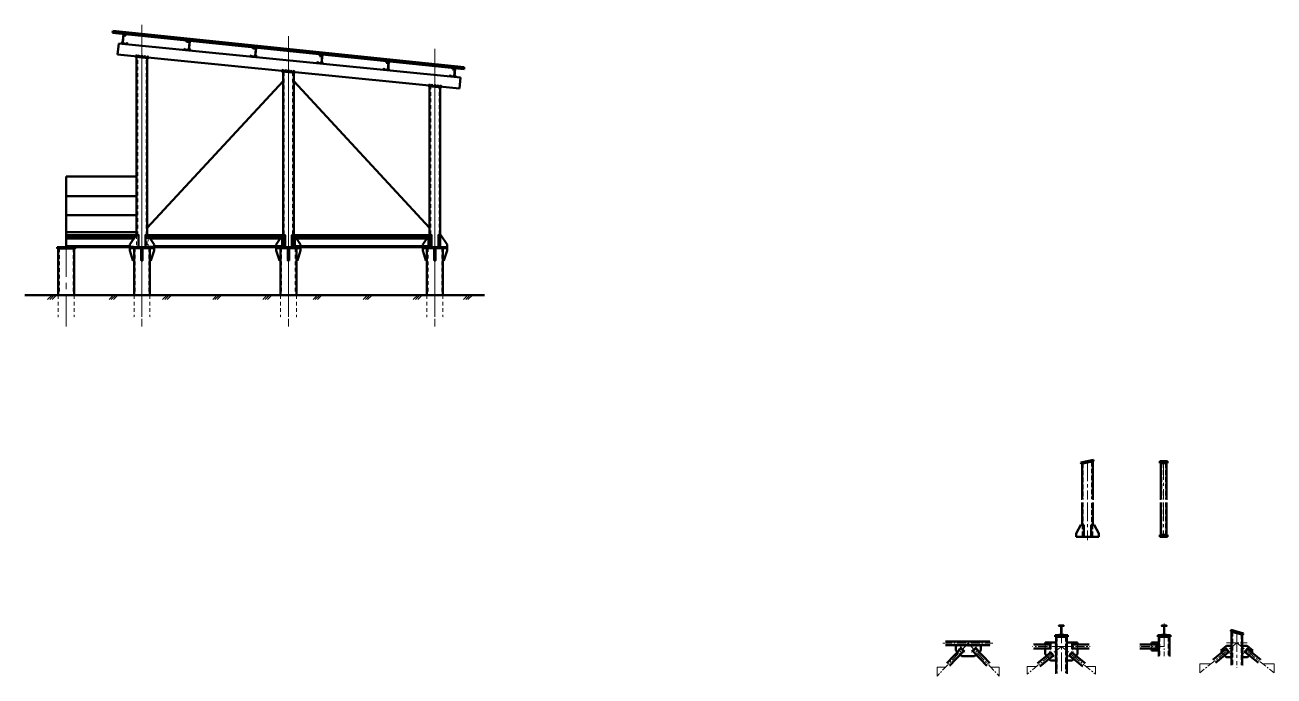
# Model space of a CAD drawing. Header units: millimetres. Extents: x -15843 to 52186, y -12703 to 19750.
# Drawn here: x 26605 to 52186, y 3792 to 17131 of the extents above; entities that cross this region are included whole.
import ezdxf

# ---------------------------------------------------------------- set-up
doc = ezdxf.new("R2010")
doc.units = ezdxf.units.MM
for name, pattern in [('JIS_02_0.7', [1.35, 0.75, -0.6]), ('невидимая', [9.525, 6.35, -3.175]), ('осевая', [50.8, 31.75, -6.35, 6.35, -6.35]), ('осевая2', [28.575, 19.05, -3.175, 3.175, -3.175])]:
    doc.linetypes.add(name, pattern=pattern)
for name, color, linetype, lineweight in [('АС Колонны', 7, 'Continuous', 20), ('АС_Оформление', 7, 'Continuous', 20), ('АС_Сваи', 7, 'Continuous', 20)]:
    doc.layers.add(name, color=color, linetype=linetype, lineweight=lineweight)

# ---------------------------------------------------------------- blocks, each defined once
blk = doc.blocks.new('*U3')
at = {"color": 0, "linetype": 'ByBlock', "lineweight": -2}
blk.add_lwpolyline([(76, 0, 0.365767), (73, 4), (13, 14, -0.365767), (5, 23), (5, 177, -0.365767), (13, 186), (73, 196, 0.365767), (76, 200), (0, 200), (0, 0)], format="xyb", close=True, dxfattribs=at)
blk = doc.blocks.new('*U4')
at = {"color": 0, "linetype": 'ByBlock', "lineweight": -2}
blk.add_lwpolyline([(70, 0, 0.359625), (67, 3), (12, 14, -0.359625), (5, 23), (5, 157, -0.359625), (12, 166), (67, 177, 0.359625), (70, 180), (0, 180), (0, 0)], format="xyb", close=True, dxfattribs=at)
blk = doc.blocks.new('*U151')
at = {"color": 0, "linetype": 'ByBlock', "lineweight": -2}
blk.add_lwpolyline([(0, 200), (50, 200), (50, 191.5), (14.8, 191.5, 0.4142136), (2.8, 179.5), (2.8, 20.5, 0.4142136), (14.8, 8.5), (50, 8.5), (50, 0), (5, 0), (-50, 0), (-50, 8.5), (-14.8, 8.5, 0.4142136), (-2.8, 20.5), (-2.8, 179.5, 0.4142136), (-14.8, 191.5), (-50, 191.5), (-50, 200)], format="xyb", close=True, dxfattribs=at)

msp = doc.modelspace()

# ---------------------------------------------------------------- linework, layer by layer
at = {"layer": 'АС Колонны', "color": 7, "lineweight": 50}
for p, q in [((48232, 8167), (48486, 8221)), ((48492, 8191), (48238, 8138)), ((48475, 7405), (48475, 8188)), ((48486, 8221), (48492, 8191)), ((49845, 8195), (49845, 8155)), ((49845, 8195), (50005, 8195)), ((50005, 8195), (50005, 8155)), ((48232, 8167), (48238, 8138)), ((48256, 7405), (48256, 8142)), ((49845, 8155), (50005, 8155)), ((49868, 8155), (49868, 7405)), ((49981, 8155), (49981, 7405)), ((48256, 6893), (48256, 7348)), ((48475, 6893), (48475, 7348)), ((49868, 7348), (49868, 6682)), ((49981, 7348), (49981, 6682)), ((48135, 6709), (48229, 6893)), ((48135, 6643), (48135, 6709)), ((48292, 6893), (48229, 6893)), ((48292, 6893), (48248, 6893)), ((48292, 6643), (48292, 6893)), ((48439, 6643), (48439, 6893)), ((48439, 6893), (48501, 6893)), ((48595, 6709), (48501, 6893)), ((48595, 6643), (48595, 6709)), ((49845, 6682), (50005, 6682)), ((49845, 6643), (49845, 6682)), ((50005, 6643), (50005, 6682)), ((48135, 6643), (48595, 6643)), ((50005, 6643), (49845, 6643)), ((47701, 4627), (47961, 4627)), ((47701, 4627), (47701, 4597)), ((47961, 4627), (47961, 4597)), ((50066, 4627), (49806, 4627)), ((49806, 4627), (49806, 4597)), ((50066, 4627), (50066, 4597)), ((51309, 4736), (51300, 4707)), ((51550, 4634), (51300, 4707)), ((51309, 4736), (51558, 4662)), ((51315, 4011), (51315, 4703)), ((51534, 4010), (51534, 4638)), ((51558, 4662), (51550, 4634)), ((45924, 4502), (45455, 4502)), ((45924, 4422), (45455, 4422)), ((45770, 4359), (45483, 4056)), ((45668, 4317), (45668, 4422)), ((45843, 4290), (45756, 4373)), ((45849, 4296), (45762, 4379)), ((45924, 4502), (46366, 4502)), ((45924, 4422), (46366, 4422)), ((45999, 4296), (46086, 4379)), ((46005, 4290), (46092, 4373)), ((46180, 4317), (46180, 4422)), ((47601, 4437), (47261, 4437)), ((47601, 4357), (47261, 4357)), ((47721, 4477), (47501, 4477)), ((47501, 4437), (47501, 4477)), ((47601, 4451), (47601, 4343)), ((47607, 4451), (47607, 4343)), ((47961, 4597), (47701, 4597)), ((47721, 3837), (47721, 4597)), ((47940, 3837), (47940, 4597)), ((47940, 4477), (48160, 4477)), ((48054, 4451), (48054, 4343)), ((48060, 4451), (48060, 4343)), ((48060, 4437), (48400, 4437)), ((48060, 4357), (48400, 4357)), ((48160, 4437), (48160, 4477)), ((49777, 4437), (49437, 4437)), ((49777, 4357), (49437, 4357)), ((49826, 4477), (49677, 4477)), ((49677, 4437), (49677, 4477)), ((49677, 4357), (49677, 4317)), ((49777, 4337), (49777, 4457)), ((49786, 4337), (49786, 4457)), ((49806, 4597), (50066, 4597)), ((49826, 4194), (49826, 4597)), ((50045, 4194), (50045, 4597)), ((51211, 4410), (51095, 4314)), ((51265, 4265), (51190, 4359)), ((51273, 4272), (51198, 4365)), ((51315, 4410), (51211, 4410)), ((51534, 4410), (51639, 4410)), ((51576, 4272), (51652, 4365)), ((51584, 4265), (51660, 4359)), ((51639, 4410), (51754, 4314)), ((45828, 4304), (45542, 4001)), ((46054, 4199), (45794, 4199)), ((47608, 4269), (47340, 4052)), ((47659, 4207), (47391, 3990)), ((47670, 4192), (47597, 4283)), ((47676, 4197), (47603, 4288)), ((47721, 4107), (47609, 4107)), ((47940, 4107), (48052, 4107)), ((47985, 4197), (48058, 4288)), ((47991, 4192), (48064, 4283)), ((48003, 4207), (48271, 3990)), ((48053, 4269), (48321, 4052)), ((49826, 4317), (49677, 4317)), ((51315, 4181), (51204, 4181)), ((51534, 4181), (51646, 4181)), ((51597, 4281), (51865, 4064)), ((51647, 4343), (51915, 4126))]:
    msp.add_line(p, q, dxfattribs=at)
at = {"layer": 'АС Колонны', "color": 7, "linetype": 'осевая2', "lineweight": 0, "ltscale": 20}
for p, q in [((49925, 8195), (49925, 7405)), ((48365, 8165), (48365, 7405)), ((48365, 7348), (48365, 6573)), ((49925, 7348), (49925, 6643)), ((47831, 4846), (47831, 3837)), ((51425, 4671), (51425, 3966))]:
    msp.add_line(p, q, dxfattribs=at)
at = {"layer": 'АС Колонны', "color": 7, "linetype": 'невидимая', "lineweight": 5, "ltscale": 15}
for p, q in [((48280, 8147), (48280, 7405)), ((48451, 8183), (48451, 7423)), ((49886, 8155), (49886, 7405)), ((49963, 8155), (49963, 7405)), ((48280, 7348), (48280, 6893)), ((48451, 7335), (48451, 6892)), ((49886, 7348), (49886, 6682)), ((49963, 7348), (49963, 6682)), ((48256, 6893), (48256, 6643)), ((48475, 6893), (48475, 6643)), ((51339, 4696), (51339, 4011)), ((51511, 4645), (51511, 4011)), ((47745, 4597), (47745, 3837)), ((47916, 4597), (47916, 3855)), ((49850, 4597), (49850, 4194)), ((50021, 4597), (50021, 4194))]:
    msp.add_line(p, q, dxfattribs=at)
at = {"layer": 'АС Колонны', "color": 7, "linetype": 'осевая2', "lineweight": 0, "ltscale": 10}
for p, q in [((49936, 4865), (49936, 4194)), ((45924, 4462), (45288, 3792)), ((45404, 4462), (46430, 4462)), ((45924, 4462), (46557, 3792)), ((47831, 4397), (47238, 4397)), ((47831, 4397), (48532, 3831)), ((47831, 4397), (48423, 4397)), ((49936, 4397), (49427, 4397)), ((51212, 4471), (51637, 4471)), ((51425, 4471), (52186, 3856))]:
    msp.add_line(p, q, dxfattribs=at)
at = {"layer": 'АС Колонны', "color": 7, "linetype": 'невидимая', "lineweight": 5, "ltscale": 5}
for p, q in [((45914, 4493), (45455, 4493)), ((45910, 4431), (45455, 4431)), ((45777, 4353), (45489, 4049)), ((45935, 4431), (46372, 4431)), ((45940, 4493), (46372, 4493)), ((47601, 4428), (47260, 4428)), ((47601, 4366), (47260, 4366)), ((47501, 4437), (47501, 4357)), ((48060, 4428), (48402, 4428)), ((48060, 4366), (48402, 4366)), ((48160, 4437), (48160, 4357)), ((49777, 4428), (49435, 4428)), ((49777, 4366), (49435, 4366)), ((49677, 4437), (49677, 4357)), ((45822, 4310), (45534, 4006)), ((45702, 4286), (45760, 4232)), ((46146, 4286), (46088, 4232)), ((47614, 4263), (47345, 4045)), ((47653, 4214), (47384, 3996)), ((47529, 4206), (47580, 4143)), ((48008, 4214), (48277, 3996)), ((48048, 4263), (48316, 4045)), ((48132, 4206), (48081, 4143)), ((51124, 4279), (51174, 4217)), ((51603, 4288), (51872, 4070)), ((51642, 4336), (51911, 4118)), ((51726, 4279), (51676, 4217))]:
    msp.add_line(p, q, dxfattribs=at)
at = {"layer": 'АС Колонны', "color": 7, "lineweight": 50}
for points in [[(45762, 4379), (45756, 4373)], [(46086, 4379), (46092, 4373)], [(47607, 4451), (47601, 4451)], [(48054, 4451), (48060, 4451)], [(49777, 4457), (49786, 4457)], [(51198, 4365), (51190, 4359)], [(51652, 4365), (51660, 4359)], [(45849, 4296), (45843, 4290)], [(45999, 4296), (46005, 4290)], [(47603, 4288), (47597, 4283)], [(47607, 4343), (47601, 4343)], [(47676, 4197), (47670, 4192)], [(47985, 4197), (47991, 4192)], [(48054, 4343), (48060, 4343)], [(48058, 4288), (48064, 4283)], [(49777, 4337), (49786, 4337)], [(51273, 4272), (51265, 4265)], [(51576, 4272), (51584, 4265)]]:
    msp.add_lwpolyline(points, dxfattribs=at)
at = {"layer": 'АС_Оформление', "color": 7, "linetype": 'ByBlock', "lineweight": 50}
for p, q in [((47501, 4357), (47501, 4241)), ((48160, 4357), (48160, 4241)), ((45702, 4286), (45668, 4317)), ((45794, 4199), (45760, 4232)), ((46054, 4199), (46088, 4232)), ((46146, 4286), (46180, 4317)), ((47529, 4206), (47501, 4241)), ((47609, 4107), (47580, 4143)), ((48052, 4107), (48081, 4143)), ((48132, 4206), (48160, 4241)), ((51124, 4279), (51095, 4314)), ((51204, 4181), (51174, 4217)), ((51646, 4181), (51676, 4217)), ((51726, 4279), (51754, 4314))]:
    msp.add_line(p, q, dxfattribs=at)
at = {"layer": 'АС_Сваи', "ltscale": 100}
for p, q in [((45288, 3792), (45288, 3975)), ((46559, 3792), (46559, 3975))]:
    msp.add_line(p, q, dxfattribs=at)
at = {"layer": 'АС_Сваи', "lineweight": 50, "ltscale": 100}
for points in [[(28401, 16969), (28405, 17007)], [(28401, 16969), (35597, 16228)], [(28405, 17008), (35601, 16267)], [(28640, 16971), (28674, 16968)], [(28657, 16970), (28651, 16892)], [(28501, 16527), (28524, 16755)], [(28524, 16755), (35524, 16055)], [(29934, 16842), (29968, 16839)], [(29951, 16840), (29945, 16763)], [(31294, 16706), (31328, 16703)], [(31311, 16704), (31305, 16627)], [(28501, 16527), (35501, 15827)], [(28872, 16490), (29130, 16464), (29129, 16451), (28870, 16477), (28872, 16490)], [(28891, 16475), (28891, 12827)], [(29111, 16453), (29111, 12827)], [(32649, 16548), (32683, 16545)], [(32666, 16546), (32660, 16469)], [(34009, 16412), (34043, 16409)], [(34026, 16410), (34020, 16333)], [(31872, 16190), (32130, 16164), (32129, 16151), (31870, 16177), (31872, 16190)], [(31891, 16175), (31891, 12577)], [(32111, 16153), (32111, 12577)], [(35369, 16276), (35403, 16273)], [(35386, 16274), (35380, 16197)], [(35597, 16228), (35597, 16228), (35601, 16267)], [(29111, 12977), (31891, 15977)], [(32111, 15977), (34891, 12977)], [(34872, 15890), (35130, 15864), (35129, 15851), (34870, 15877), (34872, 15890)], [(34891, 15875), (34891, 12577)], [(35501, 15827), (35524, 16055)], [(35111, 15853), (35111, 12577)], [(27451, 12777), (27451, 14027)], [(28871, 14027), (27451, 14027)], [(28871, 13622), (27451, 13622)], [(28871, 13233), (27451, 13233)], [(28871, 12887), (27451, 12887)], [(27451, 12827), (28891, 12827)], [(28931, 12577), (28931, 12827), (28881, 12827), (28751, 12634)], [(29071, 12577), (29071, 12827), (29121, 12827), (29251, 12634)], [(29111, 12827), (31891, 12827)], [(31931, 12577), (31931, 12827), (31881, 12827), (31751, 12634)], [(32071, 12577), (32071, 12827), (32121, 12827), (32251, 12634)], [(32111, 12827), (34881, 12827)], [(34931, 12577), (34931, 12827), (34881, 12827), (34751, 12634)], [(35071, 12577), (35071, 12827), (35121, 12827), (35251, 12634)], [(27266, 12577), (27636, 12577), (27636, 12553), (27266, 12553), (27266, 12577)], [(27288, 12553), (27288, 11597)], [(27451, 12777), (28847, 12777)], [(27451, 12777), (27451, 12577)], [(27451, 12756), (28833, 12756)], [(27451, 12598), (28751, 12598)], [(27451, 12577), (34891, 12577)], [(27614, 12553), (27614, 11597)], [(28751, 12577), (28751, 12634)], [(28751, 12577), (28751, 12634)], [(28751, 12577), (29251, 12577), (29251, 12558), (28751, 12558), (28751, 12577)], [(28751, 12558), (28751, 12509), (28816, 12308), (28838, 12308)], [(28838, 12558), (28838, 11597)], [(28988, 12558), (28988, 12308), (29001, 12308)], [(29014, 12558), (29014, 12308), (29001, 12308)], [(29155, 12777), (31871, 12777)], [(29164, 12558), (29164, 11597)], [(29251, 12558), (29251, 12509), (29186, 12308), (29164, 12308)], [(29169, 12756), (31871, 12756)], [(29251, 12577), (29251, 12634)], [(29251, 12577), (29251, 12634)], [(29251, 12598), (31871, 12598)], [(31751, 12577), (31751, 12634)], [(31751, 12577), (31751, 12634)], [(31751, 12577), (32251, 12577), (32251, 12558), (31751, 12558), (31751, 12577)], [(31751, 12558), (31751, 12509), (31816, 12308), (31838, 12308)], [(31838, 12558), (31838, 11597)], [(31871, 12777), (31871, 12577)], [(31988, 12558), (31988, 12308), (32001, 12308)], [(32014, 12558), (32014, 12308), (32001, 12308)], [(32131, 12777), (34871, 12777)], [(32131, 12777), (32131, 12577)], [(32131, 12756), (34871, 12756)], [(32131, 12598), (34871, 12598)], [(32164, 12558), (32164, 11597)], [(32251, 12558), (32251, 12509), (32186, 12308), (32164, 12308)], [(32251, 12577), (32251, 12634)], [(32251, 12577), (32251, 12634)], [(34751, 12577), (34751, 12634)], [(34751, 12577), (34751, 12634)], [(34751, 12577), (35251, 12577), (35251, 12558), (34751, 12558), (34751, 12577)], [(34751, 12558), (34751, 12509), (34816, 12308), (34838, 12308)], [(34838, 12558), (34838, 11597)], [(34871, 12777), (34871, 12577)], [(34988, 12558), (34988, 12308), (35001, 12308)], [(35014, 12558), (35014, 12308), (35001, 12308)], [(35164, 12558), (35164, 11597)], [(35251, 12558), (35251, 12509), (35186, 12308), (35164, 12308)], [(35251, 12577), (35251, 12634)], [(35251, 12577), (35251, 12634)], [(26605, 11597), (36018, 11597)]]:
    msp.add_lwpolyline(points, dxfattribs=at)
at = {"layer": 'АС_Сваи', "linetype": 'осевая', "ltscale": 50}
for points in [[(29001, 10956), (29001, 17131)], [(29001, 12184), (29001, 16911)], [(32001, 10956), (32001, 16902)], [(32001, 12232), (32001, 16682)], [(35001, 10956), (35001, 16642)], [(35001, 12214), (35001, 16422)]]:
    msp.add_lwpolyline(points, dxfattribs=at)
at = {"layer": 'АС_Сваи', "ltscale": 100}
for points in [[(28610, 16781), (28573, 16750)], [(28576, 16784), (28607, 16747)], [(28714, 16770), (28677, 16740)], [(28680, 16774), (28711, 16736)], [(29895, 16652), (29857, 16622)], [(29860, 16656), (29891, 16618)], [(29999, 16642), (29961, 16611)], [(29964, 16645), (29995, 16608)], [(28909, 16521), (28872, 16490)], [(28875, 16524), (28906, 16487)], [(28961, 16516), (28923, 16485)], [(28926, 16519), (28957, 16482)], [(29020, 16510), (28982, 16479)], [(28985, 16513), (29016, 16476)], [(29076, 16504), (29038, 16473)], [(29041, 16508), (29072, 16470)], [(29134, 16499), (29096, 16468)], [(29099, 16502), (29130, 16464)], [(31255, 16516), (31217, 16486)], [(31220, 16520), (31251, 16482)], [(31359, 16506), (31321, 16475)], [(31324, 16509), (31355, 16472)], [(32615, 16380), (32577, 16350)], [(32580, 16384), (32611, 16346)], [(32684, 16373), (32715, 16336)], [(31909, 16221), (31872, 16190)], [(31875, 16224), (31906, 16187)], [(31961, 16216), (31923, 16185)], [(31926, 16219), (31957, 16182)], [(32020, 16210), (31982, 16179)], [(31985, 16213), (32016, 16176)], [(32076, 16204), (32038, 16173)], [(32041, 16208), (32072, 16170)], [(32134, 16199), (32096, 16168)], [(32099, 16202), (32130, 16164)], [(32719, 16370), (32681, 16339)], [(33975, 16244), (33937, 16214)], [(33940, 16248), (33971, 16210)], [(34079, 16234), (34041, 16203)], [(34044, 16237), (34075, 16200)], [(34909, 15921), (34872, 15890)], [(34875, 15924), (34906, 15887)], [(34961, 15916), (34923, 15885)], [(34926, 15919), (34957, 15882)], [(35020, 15910), (34982, 15879)], [(34985, 15913), (35016, 15876)], [(35076, 15904), (35038, 15873)], [(35041, 15908), (35072, 15870)], [(35134, 15899), (35096, 15868)], [(35099, 15902), (35130, 15864)], [(35335, 16108), (35297, 16078)], [(35300, 16112), (35331, 16074)], [(35439, 16098), (35401, 16067)], [(35404, 16101), (35435, 16064)], [(29169, 12756), (29131, 12756)], [(29251, 12598), (29131, 12598)], [(29251, 12598), (29131, 12598)], [(31751, 12598), (31871, 12598)], [(32251, 12598), (32131, 12598)], [(34871, 12598), (34751, 12598)], [(27160, 11597), (27069, 11507)], [(27206, 11597), (27115, 11507)], [(27252, 11597), (27161, 11507)], [(28417, 11597), (28326, 11507)], [(28463, 11597), (28372, 11507)], [(28509, 11597), (28419, 11507)], [(29514, 11597), (29423, 11507)], [(29560, 11597), (29469, 11507)], [(29606, 11597), (29515, 11507)], [(30540, 11597), (30450, 11507)], [(30587, 11597), (30496, 11507)], [(30633, 11597), (30542, 11507)], [(31567, 11597), (31477, 11507)], [(31614, 11597), (31523, 11507)], [(31660, 11597), (31569, 11507)], [(32594, 11597), (32504, 11507)], [(32641, 11597), (32550, 11507)], [(32687, 11597), (32596, 11507)], [(33621, 11597), (33531, 11507)], [(33668, 11597), (33577, 11507)], [(33714, 11597), (33623, 11507)], [(34648, 11597), (34558, 11507)], [(34694, 11597), (34604, 11507)], [(34741, 11597), (34650, 11507)], [(35675, 11597), (35585, 11507)], [(35721, 11597), (35631, 11507)], [(35768, 11597), (35677, 11507)], [(47781, 4645), (47762, 4627)], [(47762, 4645), (47781, 4627)], [(47899, 4645), (47881, 4627)], [(47881, 4645), (47899, 4627)], [(49886, 4645), (49867, 4627)], [(49867, 4645), (49886, 4627)], [(50004, 4645), (49986, 4627)], [(49986, 4645), (50004, 4627)], [(45691, 4422), (45672, 4404)], [(45672, 4422), (45691, 4404)], [(45717, 4422), (45699, 4404)], [(45699, 4422), (45717, 4404)], [(45746, 4422), (45728, 4404)], [(45728, 4422), (45746, 4404)], [(45740, 4327), (45739, 4353)], [(45770, 4359), (45745, 4358)], [(45772, 4422), (45754, 4404)], [(45754, 4422), (45772, 4404)], [(45758, 4346), (45757, 4372)], [(45799, 4422), (45780, 4404)], [(45780, 4422), (45799, 4404)], [(45828, 4422), (45809, 4404)], [(45809, 4422), (45828, 4404)], [(45854, 4422), (45836, 4404)], [(45836, 4422), (45854, 4404)], [(45880, 4422), (45862, 4404)], [(45862, 4422), (45880, 4404)], [(45909, 4422), (45891, 4404)], [(45891, 4422), (45909, 4404)], [(45936, 4422), (45918, 4404)], [(45918, 4422), (45936, 4404)], [(45962, 4422), (45944, 4404)], [(45944, 4422), (45962, 4404)], [(45991, 4422), (45973, 4404)], [(45973, 4422), (45991, 4404)], [(46018, 4422), (45999, 4404)], [(45999, 4422), (46018, 4404)], [(46044, 4422), (46026, 4404)], [(46026, 4422), (46044, 4404)], [(46073, 4422), (46054, 4404)], [(46054, 4422), (46073, 4404)], [(46077, 4359), (46103, 4358)], [(46099, 4422), (46081, 4404)], [(46081, 4422), (46099, 4404)], [(46090, 4346), (46091, 4372)], [(46126, 4422), (46107, 4404)], [(46107, 4422), (46126, 4404)], [(46107, 4327), (46108, 4353)], [(46154, 4422), (46136, 4404)], [(46136, 4422), (46154, 4404)], [(46181, 4422), (46163, 4404)], [(46163, 4422), (46181, 4404)], [(47519, 4455), (47501, 4437)], [(47501, 4455), (47519, 4437)], [(47519, 4357), (47501, 4339)], [(47501, 4357), (47519, 4339)], [(47548, 4455), (47530, 4437)], [(47530, 4455), (47548, 4437)], [(47548, 4357), (47530, 4339)], [(47530, 4357), (47548, 4339)], [(47575, 4455), (47556, 4437)], [(47556, 4455), (47575, 4437)], [(47575, 4357), (47556, 4339)], [(47556, 4357), (47575, 4339)], [(47601, 4455), (47583, 4437)], [(47583, 4455), (47601, 4437)], [(47601, 4357), (47583, 4339)], [(47583, 4357), (47601, 4339)], [(47721, 4477), (47703, 4459)], [(47703, 4477), (47721, 4459)], [(47721, 4449), (47703, 4430)], [(47703, 4449), (47721, 4430)], [(47721, 4419), (47703, 4401)], [(47703, 4419), (47721, 4401)], [(47721, 4390), (47703, 4372)], [(47703, 4390), (47721, 4372)], [(47721, 4360), (47703, 4342)], [(47703, 4360), (47721, 4342)], [(47940, 4477), (47958, 4459)], [(47958, 4477), (47940, 4459)], [(47940, 4449), (47958, 4430)], [(47958, 4449), (47940, 4430)], [(47940, 4419), (47958, 4401)], [(47958, 4419), (47940, 4401)], [(47940, 4390), (47958, 4372)], [(47958, 4390), (47940, 4372)], [(47940, 4360), (47958, 4342)], [(47958, 4360), (47940, 4342)], [(48060, 4455), (48078, 4437)], [(48078, 4455), (48060, 4437)], [(48060, 4357), (48078, 4339)], [(48078, 4357), (48060, 4339)], [(48087, 4455), (48105, 4437)], [(48105, 4455), (48087, 4437)], [(48087, 4357), (48105, 4339)], [(48105, 4357), (48087, 4339)], [(48113, 4455), (48131, 4437)], [(48131, 4455), (48113, 4437)], [(48113, 4357), (48131, 4339)], [(48131, 4357), (48113, 4339)], [(48142, 4455), (48160, 4437)], [(48160, 4455), (48142, 4437)], [(48142, 4357), (48160, 4339)], [(48160, 4357), (48142, 4339)], [(49677, 4455), (49695, 4437)], [(49695, 4455), (49677, 4437)], [(49677, 4357), (49695, 4339)], [(49695, 4357), (49677, 4339)], [(49705, 4455), (49724, 4437)], [(49724, 4455), (49705, 4437)], [(49705, 4357), (49724, 4339)], [(49724, 4357), (49705, 4339)], [(49732, 4455), (49750, 4437)], [(49750, 4455), (49732, 4437)], [(49732, 4357), (49750, 4339)], [(49750, 4357), (49732, 4339)], [(49759, 4455), (49777, 4437)], [(49777, 4455), (49759, 4437)], [(49759, 4357), (49777, 4339)], [(49777, 4357), (49759, 4339)], [(49808, 4477), (49826, 4459)], [(49826, 4477), (49808, 4459)], [(49808, 4449), (49826, 4430)], [(49826, 4449), (49808, 4430)], [(49808, 4419), (49826, 4401)], [(49826, 4419), (49808, 4401)], [(49808, 4390), (49826, 4372)], [(49826, 4390), (49808, 4372)], [(49808, 4363), (49826, 4345)], [(49826, 4363), (49808, 4345)], [(51191, 4357), (51188, 4331)], [(51315, 4410), (51296, 4392)], [(51296, 4410), (51315, 4392)], [(51315, 4382), (51296, 4364)], [(51296, 4382), (51315, 4364)], [(51315, 4353), (51297, 4334)], [(51297, 4353), (51315, 4334)], [(51534, 4353), (51553, 4334)], [(51553, 4353), (51534, 4334)], [(51535, 4410), (51553, 4392)], [(51553, 4410), (51535, 4392)], [(51535, 4382), (51553, 4364)], [(51553, 4382), (51535, 4364)], [(51659, 4357), (51662, 4331)], [(45714, 4300), (45688, 4299)], [(45702, 4286), (45701, 4312)], [(45734, 4321), (45708, 4320)], [(45721, 4307), (45721, 4333)], [(45753, 4341), (45727, 4340)], [(45786, 4232), (45760, 4232)], [(45773, 4219), (45772, 4245)], [(45805, 4253), (45779, 4252)], [(45793, 4240), (45792, 4266)], [(45824, 4273), (45798, 4272)], [(45812, 4260), (45811, 4286)], [(45842, 4292), (45816, 4291)], [(45829, 4278), (45828, 4304)], [(46006, 4292), (46032, 4291)], [(46018, 4278), (46019, 4304)], [(46024, 4273), (46049, 4272)], [(46036, 4260), (46037, 4286)], [(46042, 4253), (46068, 4252)], [(46055, 4240), (46056, 4266)], [(46062, 4232), (46088, 4232)], [(46075, 4219), (46075, 4245)], [(46095, 4341), (46121, 4340)], [(46114, 4321), (46140, 4320)], [(46126, 4307), (46127, 4333)], [(46133, 4300), (46159, 4299)], [(46146, 4286), (46147, 4312)], [(47518, 4220), (47544, 4217)], [(47532, 4231), (47529, 4206)], [(47540, 4237), (47565, 4235)], [(47554, 4249), (47551, 4223)], [(47562, 4255), (47588, 4253)], [(47576, 4267), (47573, 4241)], [(47580, 4143), (47605, 4141)], [(47582, 4272), (47608, 4269)], [(47594, 4155), (47591, 4129)], [(47597, 4284), (47594, 4258)], [(47602, 4161), (47627, 4158)], [(47616, 4173), (47613, 4147)], [(47624, 4179), (47649, 4176)], [(47638, 4190), (47635, 4165)], [(47644, 4196), (47670, 4193)], [(47659, 4207), (47656, 4181)], [(47721, 4331), (47703, 4313)], [(47703, 4331), (47721, 4313)], [(47721, 4302), (47703, 4283)], [(47703, 4302), (47721, 4283)], [(47721, 4272), (47703, 4254)], [(47703, 4272), (47721, 4254)], [(47721, 4243), (47703, 4225)], [(47703, 4243), (47721, 4225)], [(47721, 4213), (47703, 4195)], [(47703, 4213), (47721, 4195)], [(47721, 4184), (47703, 4166)], [(47703, 4184), (47721, 4166)], [(47721, 4155), (47703, 4136)], [(47703, 4155), (47721, 4136)], [(47721, 4125), (47703, 4107)], [(47703, 4125), (47721, 4107)], [(47940, 4331), (47958, 4313)], [(47958, 4331), (47940, 4313)], [(47940, 4302), (47958, 4283)], [(47958, 4302), (47940, 4283)], [(47940, 4272), (47958, 4254)], [(47958, 4272), (47940, 4254)], [(47940, 4243), (47958, 4225)], [(47958, 4243), (47940, 4225)], [(47940, 4213), (47958, 4195)], [(47958, 4213), (47940, 4195)], [(47940, 4184), (47958, 4166)], [(47958, 4184), (47940, 4166)], [(47940, 4155), (47958, 4136)], [(47958, 4155), (47940, 4136)], [(47940, 4125), (47958, 4107)], [(47958, 4125), (47940, 4107)], [(48017, 4196), (47991, 4193)], [(48003, 4207), (48005, 4181)], [(48038, 4179), (48012, 4176)], [(48023, 4190), (48026, 4165)], [(48060, 4161), (48034, 4158)], [(48045, 4173), (48048, 4147)], [(48079, 4272), (48053, 4269)], [(48081, 4143), (48056, 4141)], [(48065, 4284), (48067, 4258)], [(48067, 4155), (48070, 4129)], [(48099, 4255), (48074, 4253)], [(48085, 4267), (48088, 4241)], [(48121, 4237), (48096, 4235)], [(48107, 4249), (48110, 4223)], [(48143, 4220), (48118, 4217)], [(48129, 4231), (48132, 4206)], [(51112, 4293), (51138, 4290)], [(51127, 4305), (51124, 4279)], [(51134, 4311), (51160, 4308)], [(51148, 4322), (51145, 4296)], [(51156, 4329), (51182, 4326)], [(51171, 4340), (51168, 4314)], [(51174, 4217), (51200, 4214)], [(51177, 4345), (51202, 4342)], [(51188, 4228), (51185, 4203)], [(51196, 4234), (51221, 4231)], [(51210, 4246), (51207, 4220)], [(51218, 4253), (51244, 4250)], [(51232, 4264), (51229, 4238)], [(51238, 4269), (51264, 4266)], [(51253, 4281), (51250, 4255)], [(51315, 4323), (51297, 4304)], [(51297, 4323), (51315, 4304)], [(51315, 4292), (51297, 4274)], [(51297, 4292), (51315, 4274)], [(51315, 4261), (51297, 4242)], [(51297, 4261), (51315, 4242)], [(51315, 4230), (51297, 4212)], [(51297, 4230), (51315, 4212)], [(51315, 4199), (51297, 4181)], [(51297, 4199), (51315, 4181)], [(51534, 4323), (51553, 4304)], [(51553, 4323), (51534, 4304)], [(51534, 4292), (51553, 4274)], [(51553, 4292), (51534, 4274)], [(51534, 4261), (51553, 4242)], [(51553, 4261), (51534, 4242)], [(51534, 4230), (51553, 4212)], [(51553, 4230), (51534, 4212)], [(51534, 4199), (51553, 4181)], [(51553, 4199), (51534, 4181)], [(51611, 4269), (51586, 4266)], [(51597, 4281), (51600, 4255)], [(51632, 4253), (51606, 4250)], [(51618, 4264), (51621, 4238)], [(51654, 4234), (51629, 4231)], [(51640, 4246), (51643, 4220)], [(51673, 4345), (51648, 4342)], [(51676, 4217), (51650, 4214)], [(51661, 4228), (51664, 4203)], [(51694, 4329), (51668, 4326)], [(51679, 4340), (51682, 4314)], [(51716, 4311), (51690, 4308)], [(51702, 4322), (51705, 4296)], [(51737, 4293), (51712, 4290)], [(51723, 4305), (51726, 4279)]]:
    msp.add_lwpolyline(points, dxfattribs=at)
at = {"layer": 'АС_Сваи', "linetype": 'JIS_02_0.7', "ltscale": 100}
for points in [[(28915, 12827), (28915, 16473)], [(29087, 12827), (29087, 16455)], [(31915, 12577), (31915, 16173)], [(32087, 12577), (32087, 16155)], [(34915, 12577), (34915, 15873)], [(35087, 12577), (35087, 15855)], [(28891, 12827), (28891, 12577)], [(29111, 12827), (29111, 12577)], [(27312, 12553), (27312, 11597)], [(27590, 12553), (27590, 11597)], [(28751, 12598), (28871, 12598)], [(28862, 12558), (28862, 11597)], [(29155, 12777), (29131, 12777), (29131, 12577)], [(29140, 12558), (29140, 11597)], [(31862, 12558), (31862, 11597)], [(32140, 12558), (32140, 11597)], [(34862, 12558), (34862, 11597)], [(35140, 12558), (35140, 11597)], [(27288, 11597), (27288, 11147)], [(27614, 11597), (27614, 11147)], [(28838, 11597), (28838, 11147)], [(29164, 11597), (29164, 11147)], [(31838, 11597), (31838, 11147)], [(32164, 11597), (32164, 11147)], [(34838, 11597), (34838, 11147)], [(35164, 11597), (35164, 11147)]]:
    msp.add_lwpolyline(points, dxfattribs=at)
at = {"layer": 'АС_Сваи', "linetype": 'Continuous'}
for points in [[(45849, 4296, 0.0000000001, 0, 0), (45762, 4379, 0, 0, 0)], [(46086, 4379, 0.0000000001, 0, 0), (45999, 4296, 0, 0, 0)], [(47607, 4343, 0.0000000001, 0, 0), (47607, 4451, 0, 0, 0)], [(49786, 4350, 0.0000000001, 0, 0), (49786, 4457, 0, 0, 0)], [(51271, 4271, 0.0000000001, 0, 0), (51197, 4362, 0, 0, 0)], [(47676, 4197, 0.0000000001, 0, 0), (47603, 4288, 0, 0, 0)]]:
    msp.add_lwpolyline(points, format="xyseb", dxfattribs=at)
for points in [[(48054, 4343), (48054, 4451)], [(51579, 4271), (51653, 4362)], [(47985, 4197), (48058, 4288)]]:
    msp.add_lwpolyline(points, dxfattribs=at)

# ---------------------------------------------------------------- block references
at = {"layer": 'АС Колонны', "color": 7, "lineweight": 50}
for p in [(47831, 4627), (49936, 4627)]:
    msp.add_blockref('*U151', p, dxfattribs=at)
at = {"layer": 'АС_Сваи', "lineweight": 50, "ltscale": 100, "rotation": 354.2894068625008}
msp.add_blockref('*U3', (28601, 16747), dxfattribs=at)
at = {"layer": 'АС_Сваи', "lineweight": 50, "ltscale": 100, "xscale": -1, "rotation": 354.2894068625034}
for p in [(29961, 16611), (31321, 16475), (32681, 16339), (34041, 16203), (35401, 16067)]:
    msp.add_blockref('*U4', p, dxfattribs=at)

# ---------------------------------------------------------------- next in the draw order: wipeouts: each hides what was drawn before it
at = {"linetype": 'Continuous'}
for points in [[(27288, 11147), (27614, 11147), (27614, 11111), (27288, 11111)], [(28838, 11147), (29164, 11147), (29164, 11111), (28838, 11111)], [(31838, 11147), (32164, 11147), (32164, 11111), (31838, 11111)], [(34838, 11147), (35164, 11147), (35164, 11111), (34838, 11111)], [(48256, 7405), (48475, 7405), (48475, 7348), (48256, 7348)], [(49868, 7405), (49981, 7405), (49981, 7348), (49868, 7348)], [(45455, 4502), (45455, 4422), (45448, 4422), (45448, 4502)], [(46366, 4502), (46366, 4422), (46372, 4422), (46372, 4502)], [(48400, 4437), (48400, 4357), (48409, 4357), (48409, 4437)], [(49437, 4437), (49437, 4357), (49428, 4357), (49428, 4437)], [(49826, 4194), (50045, 4194), (50045, 4173), (49826, 4173)], [(51865, 4064), (51915, 4126), (51923, 4120), (51872, 4058)], [(45483, 4056), (45542, 4001), (45537, 3995), (45478, 4050)], [(48321, 4052), (48271, 3990), (48278, 3984), (48328, 4047)], [(51315, 4011), (51534, 4010), (51531, 3979), (51312, 3979)], [(47721, 3837), (47940, 3837), (47940, 3797), (47721, 3797)]]:
    msp.add_wipeout(points, dxfattribs=at).dxf.layer = 'АС_Сваи'

# ---------------------------------------------------------------- next in the draw order: linework, layer by layer
at = {"layer": 'АС Колонны', "color": 7, "linetype": 'невидимая', "lineweight": 5, "ltscale": 5}
for p, q in [((46071, 4353), (46359, 4049)), ((46026, 4310), (46313, 4006)), ((51208, 4336), (50939, 4118)), ((51247, 4288), (50978, 4070))]:
    msp.add_line(p, q, dxfattribs=at)
at = {"layer": 'АС Колонны', "color": 7, "lineweight": 50}
for p, q in [((46077, 4359), (46364, 4056)), ((46019, 4304), (46306, 4001)), ((51202, 4343), (50935, 4126)), ((51253, 4281), (50985, 4064))]:
    msp.add_line(p, q, dxfattribs=at)
at = {"layer": 'АС Колонны', "color": 7, "linetype": 'осевая2', "lineweight": 0, "ltscale": 10}
msp.add_line((47831, 4397), (47129, 3831), dxfattribs=at)
at = {"layer": 'АС_Сваи', "ltscale": 100}
msp.add_line((45288, 3975), (45462, 3975), dxfattribs=at)
at = {"layer": 'АС_Сваи', "linetype": 'осевая', "ltscale": 20}
msp.add_lwpolyline([(27451, 10956), (27451, 13117)], dxfattribs=at)
at = {"layer": 'АС_Сваи', "ltscale": 100}
for points in [[(49808, 4335), (49826, 4317)], [(49826, 4335), (49808, 4317)], [(48532, 3831), (48532, 3985), (48340, 3985)], [(52186, 3856), (52186, 4042), (51955, 4042)]]:
    msp.add_lwpolyline(points, dxfattribs=at)

# ---------------------------------------------------------------- next in the draw order: wipeouts: each hides what was drawn before it
at = {"linetype": 'Continuous'}
for points in [[(47261, 4437), (47261, 4357), (47252, 4357), (47252, 4437)], [(50985, 4064), (50935, 4126), (50927, 4120), (50977, 4058)], [(46364, 4056), (46306, 4001), (46311, 3995), (46369, 4050)], [(47340, 4052), (47391, 3990), (47383, 3984), (47333, 4047)]]:
    msp.add_wipeout(points, dxfattribs=at).dxf.layer = 'АС_Сваи'

# ---------------------------------------------------------------- next in the draw order: linework, layer by layer
at = {"layer": 'АС Колонны', "color": 7, "linetype": 'осевая2', "lineweight": 0, "ltscale": 10}
msp.add_line((51425, 4471), (50664, 3856), dxfattribs=at)
at = {"layer": 'АС_Сваи', "ltscale": 100}
msp.add_line((46559, 3975), (46386, 3975), dxfattribs=at)
for points in [[(47129, 3831), (47129, 3985), (47321, 3985)], [(50664, 3856), (50664, 4042), (50895, 4042)]]:
    msp.add_lwpolyline(points, dxfattribs=at)

doc.saveas('drawing.dxf')
